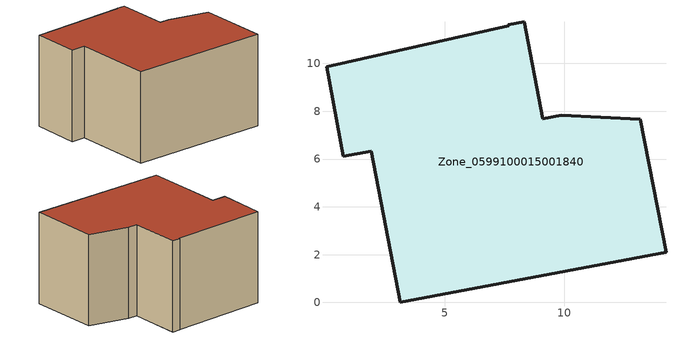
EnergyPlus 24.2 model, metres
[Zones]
Zone_0599100015001840
 floor ground (C_G): 14.26,2.09 3.14,0 1.92,6.33 0.76,6.11 0.06,9.87 7.69,11.57 7.66,11.63 8.32,11.75 9.11,7.68 9.88,7.83 13.19,7.67 z0.72
 wall outside (C_F): 3.14,0 14.26,2.09 13.19,7.67 9.88,7.83 9.11,7.68 8.32,11.75 7.66,11.63 7.69,11.57 0.06,9.87 0.76,6.11 1.92,6.33 3.14,0 z0.72:8.02
 roof outside (C_R): 7.69,11.57 0.06,9.87 0.76,6.11 1.92,6.33 3.14,0 14.26,2.09 13.19,7.67 9.88,7.83 9.11,7.68 8.32,11.75 7.66,11.63 z8.02
[BUILDING]
Pand.0599100015001840: North Axis=0; Terrain=City; Loads Convergence Tolerance Value=0.04; Temperature Convergence Tolerance Value=0.4; Solar Distribution=FullExterior; Maximum Number of Warmup Days=25; Minimum Number of Warmup Days=1
[Site:Location]
Rotterdam.The.Hague.AP_ZH_NLD Design_Conditions: Latitude=51.96; Longitude=4.45; Time Zone=1; Elevation=-4.5
[SITE:GROUNDTEMPERATURE:BUILDINGSURFACE]
18, 18, 18, 18, 18, 18, 18, 18, 18, 18, 18, 18
[MATERIAL] Thermal Absorptance=0.9; Solar Absorptance=0.7; Visible Absorptance=0.7
Name | Roughness | Thickness | Conductivity | Density | Specific Heat
G.TC.1965-1974 | MediumSmooth | 0.15 | 0.882353 | 540 | 1210
F.TC.1965-1974 | Rough | 0.3 | 0.697674 | 1920 | 840
R.TC.1965-1974 | MediumRough | 0.2 | 0.232558 | 1500 | 1000
[CONSTRUCTION]
C_G: G.TC.1965-1974
C_F: F.TC.1965-1974
C_R: R.TC.1965-1974
[ZONE]
Zone_0599100015001840: Type=1; Multiplier=1; Ceiling Height=Autocalculate; Volume=Autocalculate; Floor Area=autocalculate; Part of Total Floor Area=Yes
[ZONEINFILTRATION:DESIGNFLOWRATE]
Infil_Zone_0599100015001840: Zone or ZoneList or Space or SpaceList=Zone_0599100015001840; Schedule=AlwaysOn; Design Flow Rate Calculation Method=Flow/Area; Flow Rate per Floor Area=0.003; Constant Term Coefficient=1; Temperature Term Coefficient=0; Velocity Term Coefficient=0; Velocity Squared Term Coefficient=0
[HVACTEMPLATE:ZONE:IDEALLOADSAIRSYSTEM]
Zone_0599100015001840: Maximum Heating Supply Air Temperature=50; Minimum Cooling Supply Air Temperature=13; Maximum Heating Supply Air Humidity Ratio=0.0156; Minimum Cooling Supply Air Humidity Ratio=0.0077; Heating Limit=NoLimit; Cooling Limit=NoLimit; Dehumidification Control Type=ConstantSensibleHeatRatio; Cooling Sensible Heat Ratio=0.7; Dehumidification Setpoint=60; Humidification Control Type=None; Humidification Setpoint=30; Outdoor Air Method=None; Outdoor Air Flow Rate per Person=0.00944; Outdoor Air Flow Rate per Zone Floor Area=0; Outdoor Air Flow Rate per Zone=0; Demand Controlled Ventilation Type=None; Outdoor Air Economizer Type=NoEconomizer; Heat Recovery Type=None; Sensible Heat Recovery Effectiveness=0.7; Latent Heat Recovery Effectiveness=0.65
[ZONECONTROL:THERMOSTAT]
ThermostatControl_Zone_0599100015001840: Zone or ZoneList=Zone_0599100015001840; Control Type Schedule=DualSetpointControlType; Control 1=Thermostat_Zone_0599100015001840; Temperature Difference Between Cutout And Setpoint=0
[THERMOSTATSETPOINT:DUALSETPOINT]
Thermostat_Zone_0599100015001840: Heating Setpoint Temperature Schedule=HeatingSetpoint_Zone_0599100015001840; Cooling Setpoint Temperature Schedule=CoolingSetpoint_Zone_0599100015001840
[SCHEDULE:COMPACT]
HeatingSetpoint_Zone_0599100015001840: Through: 12/31, For: AllDays, Until: 24:00, 21
CoolingSetpoint_Zone_0599100015001840: Through: 12/31, For: AllDays, Until: 24:00, 24
DualSetpointControlType: Through: 12/31, For: AllDays, Until: 24:00, 4
AlwaysOn: Through: 12/31, For: AllDays, Until: 24:00, 1
